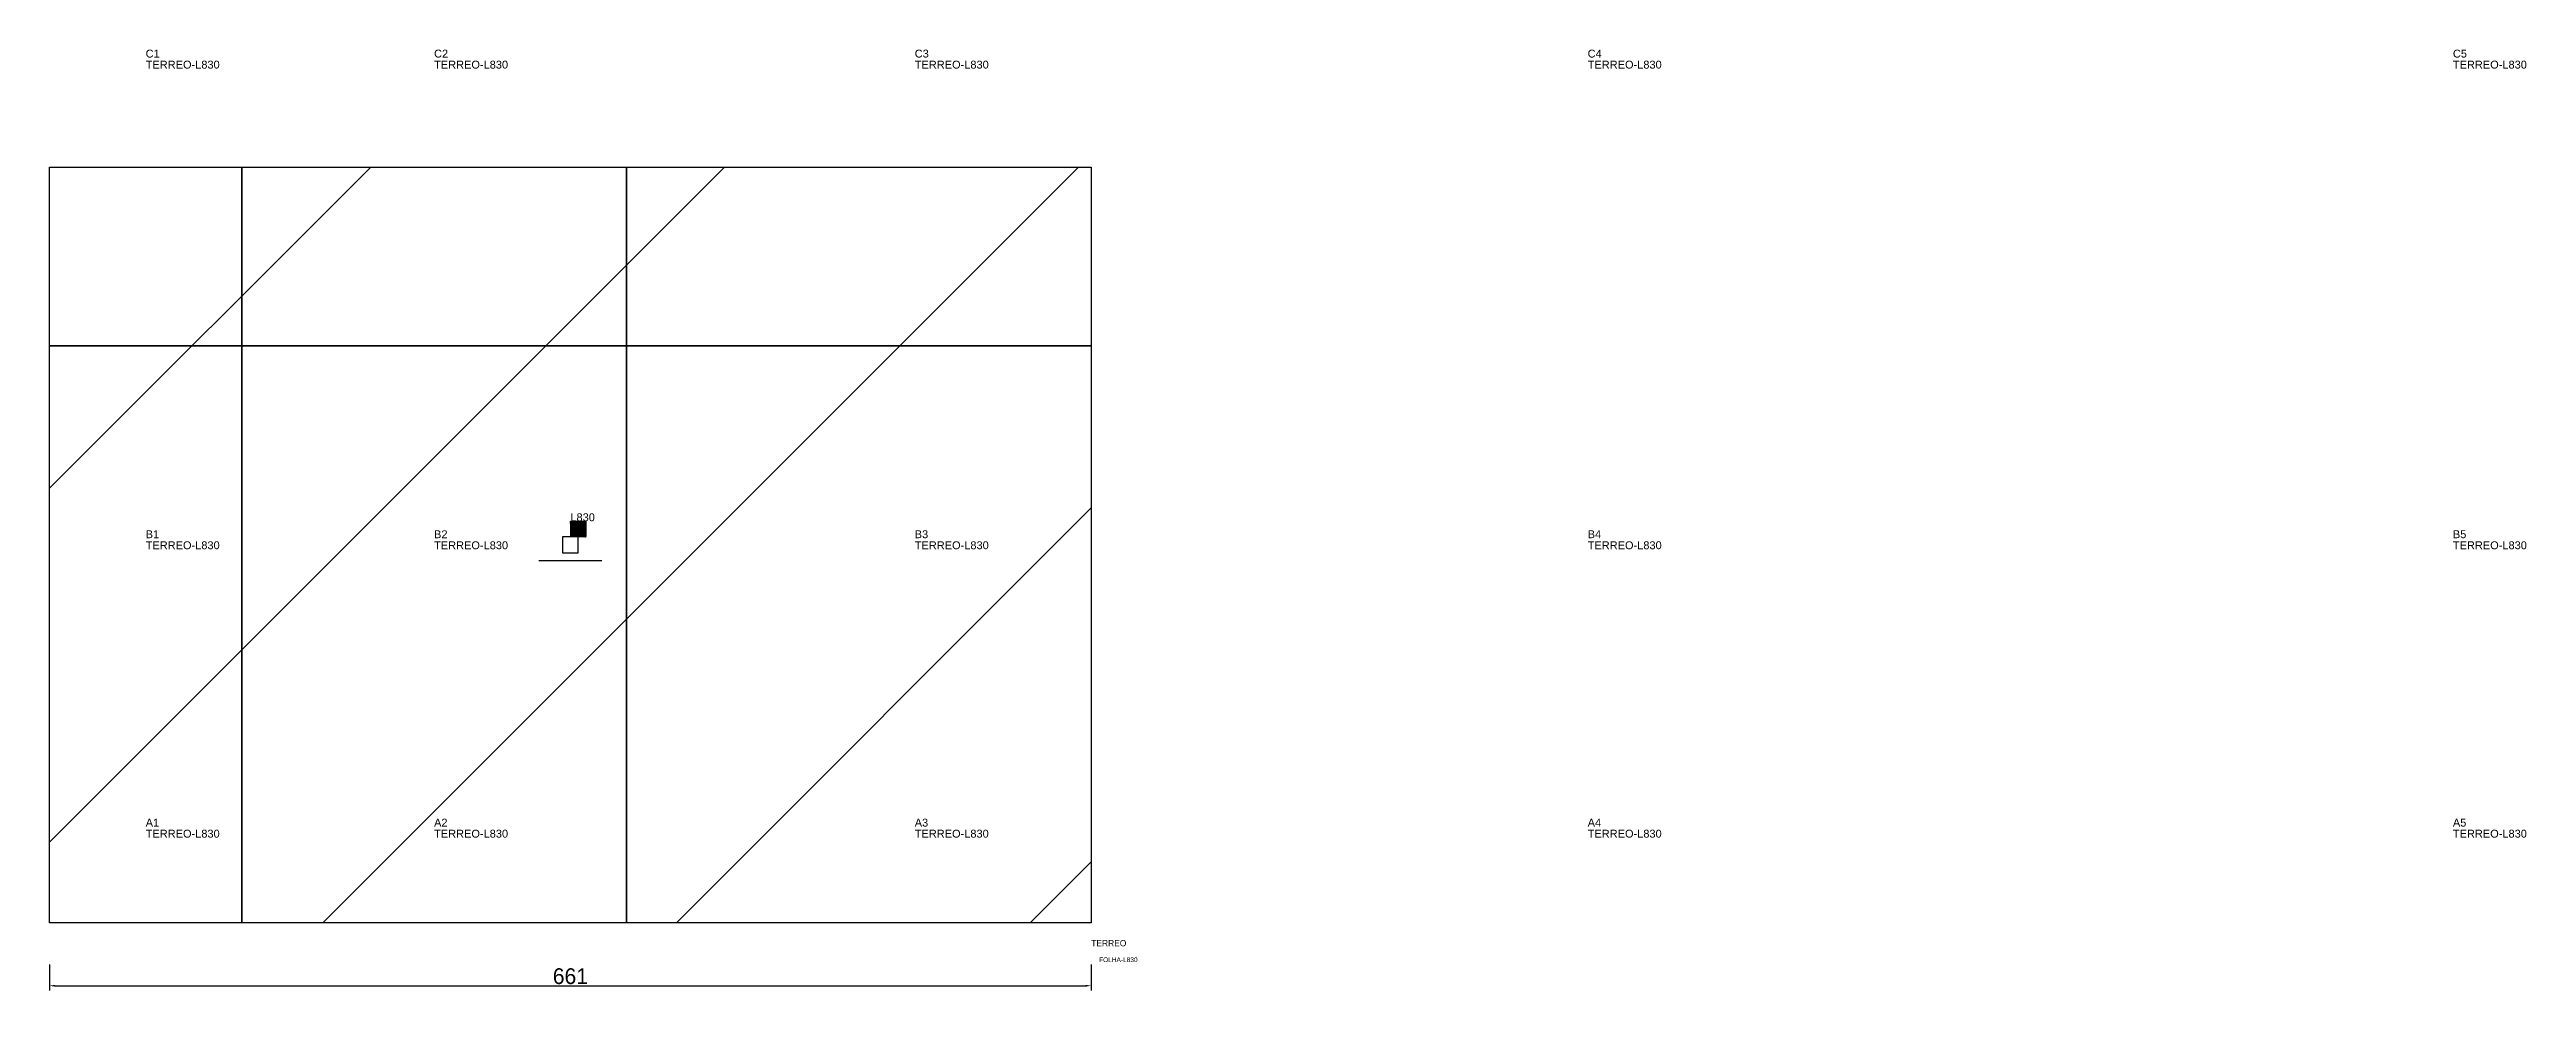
# Model space of a CAD drawing. Header units: metres. Extents: x 222 to 1794, y -321 to 276.
import ezdxf

# ---------------------------------------------------------------- set-up
doc = ezdxf.new("R2010")
doc.units = ezdxf.units.M
for name, color, linetype in [('3', 3, 'CONTINUOUS'), ('AUX00', 7, 'CONTINUOUS'), ('COTA', 241, 'CONTINUOUS'), ('FOLHA', 255, 'CONTINUOUS'), ('Hachura', 251, 'CONTINUOUS'), ('NOMENCLATURA', 7, 'CONTINUOUS'), ('Nível', 160, 'CONTINUOUS'), ('Painéis', 200, 'CONTINUOUS'), ('Pilares', 5, 'CONTINUOUS'), ('REAPROVEITAMENTO', 251, 'CONTINUOUS'), ('SARR_2.2x7', 40, 'CONTINUOUS')]:
    doc.layers.add(name, color=color, linetype=linetype)
doc.styles.add('ARIAL', font='Arial.ttf')
doc.styles.add('STR_STANDARD', font='arial.ttf')
doc.dimstyles.new('EZ DXF', dxfattribs={"dimtxt": 10, "dimasz": 3.5, "dimexe": 3, "dimexo": 1.5, "dimgap": 1, "dimtad": 1, "dimdec": 1, "dimdsep": 46, "dimcen": 2.5, "dimazin": 3, "dimtfac": 1, "dimtmove": 0, "dimatfit": 3})

msp = doc.modelspace()

# ---------------------------------------------------------------- hatches: boundary and pattern name
at = {"layer": 'Hachura'}
h = msp.add_hatch(dxfattribs=at)
h.set_pattern_fill('ANSI31', scale=50)
h.paths.add_polyline_path([(883.2, -278), (222.2, -278), (222.2, 172), (222.2, 201.5), (883.2, 201.5), (883.2, 174)])
h = msp.add_hatch(dxfattribs=at)
h.set_pattern_fill('ANSI31', scale=50)
h.paths.add_polyline_path([(883.2, -278), (222.2, -278), (222.2, 172), (222.2, 201.5), (883.2, 201.5), (883.2, 174)])
at = {"layer": 'Reaproveitamento'}
h = msp.add_hatch(dxfattribs=at)
h.set_pattern_fill('SOLID')
h.paths.add_polyline_path([(552.7, -33.25), (562.7, -33.25), (562.7, -23.25), (552.7, -23.25)])
h = msp.add_hatch(dxfattribs=at)
h.set_pattern_fill('SOLID')
h.paths.add_polyline_path([(552.7, -33.25), (562.7, -33.25), (562.7, -23.25), (552.7, -23.25)])

# ---------------------------------------------------------------- linework, layer by layer
at = {"layer": '3'}
for points in [[(344.2, -278), (344.2, 201.5)], [(344.2, -278), (344.2, 201.5)], [(588.2, -278), (588.2, 201.5)], [(588.2, -278), (588.2, 201.5)], [(222.2, 88), (883.2, 88)], [(222.2, 88), (883.2, 88)]]:
    msp.add_lwpolyline(points, close=True, dxfattribs=at)
at = {"layer": 'Painéis', "color": 200}
for p, q in [((222.2, 172), (222.2, 201.5)), ((222.2, 201.5), (883.2, 201.5)), ((222.2, 172), (222.2, 201.5)), ((222.2, 201.5), (883.2, 201.5)), ((883.2, 201.5), (883.2, 174)), ((883.2, 201.5), (883.2, 174)), ((883.2, 174), (883.2, -278)), ((883.2, 174), (883.2, -278)), ((222.2, -278), (222.2, 172)), ((222.2, -278), (222.2, 172)), ((883.2, -278), (222.2, -278)), ((883.2, -278), (222.2, -278))]:
    msp.add_line(p, q, dxfattribs=at)
at = {"layer": 'Pilares'}
msp.add_lwpolyline([(547.7, -43.25), (557.7, -43.25), (557.7, -33.25), (547.7, -33.25)], close=True, dxfattribs=at)
msp.add_lwpolyline([(547.7, -43.25), (557.7, -43.25), (557.7, -33.25), (547.7, -33.25)], close=True, dxfattribs=at)
at = {"layer": 'SARR_2.2x7'}
msp.add_line((532.7, -48.25), (572.7, -48.25), dxfattribs=at)
msp.add_line((532.7, -48.25), (572.7, -48.25), dxfattribs=at)

# ---------------------------------------------------------------- texts
at = {"layer": '3', "style": 'STR_STANDARD'}
for s, p in [('C1', (283.2, 271)), ('C1', (283.2, 271)), ('C2', (466.2, 271)), ('C2', (466.2, 271)), ('C3', (771.2, 271)), ('C3', (771.2, 271)), ('C4', (1198.2, 271)), ('C4', (1198.2, 271)), ('C5', (1747.2, 271)), ('C5', (1747.2, 271)), ('B1', (283.2, -34)), ('B1', (283.2, -34)), ('B2', (466.2, -34)), ('B2', (466.2, -34)), ('B3', (771.2, -34)), ('B3', (771.2, -34)), ('B4', (1198.2, -34)), ('B4', (1198.2, -34)), ('B5', (1747.2, -34)), ('B5', (1747.2, -34)), ('A1', (283.2, -217)), ('A1', (283.2, -217)), ('A2', (466.2, -217)), ('A2', (466.2, -217)), ('A3', (771.2, -217)), ('A3', (771.2, -217)), ('A4', (1198.2, -217)), ('A4', (1198.2, -217)), ('A5', (1747.2, -217)), ('A5', (1747.2, -217))]:
    msp.add_text(s, height=5, dxfattribs=at).set_placement(p)
at = {"layer": 'AUX00', "style": 'STR_STANDARD'}
for p in [(283.2, 264), (283.2, 264), (466.2, 264), (466.2, 264), (771.2, 264), (771.2, 264), (1198.2, 264), (1198.2, 264), (1747.2, 264), (1747.2, 264), (283.2, -41), (283.2, -41), (466.2, -41), (466.2, -41), (771.2, -41), (771.2, -41), (1198.2, -41), (1198.2, -41), (1747.2, -41), (1747.2, -41), (283.2, -224), (283.2, -224), (466.2, -224), (466.2, -224), (771.2, -224), (771.2, -224), (1198.2, -224), (1198.2, -224), (1747.2, -224), (1747.2, -224)]:
    msp.add_text('TERREO-L830', height=5, dxfattribs=at).set_placement(p)
at = {"layer": 'FOLHA'}
msp.add_text('FOLHA-L830', height=3, dxfattribs=at).set_placement((888.2, -303))
msp.add_text('FOLHA-L830', height=3, dxfattribs=at).set_placement((888.2, -303))
at = {"layer": 'NOMENCLATURA', "insert": (552.7, -18.25), "char_height": 5, "attachment_point": 1, "style": 'ARIAL'}
msp.add_mtext('L830', dxfattribs=at)
msp.add_mtext('L830', dxfattribs=at)
at = {"layer": 'Nível'}
msp.add_text('TERREO', height=4, dxfattribs=at).set_placement((883.2, -293))
msp.add_text('TERREO', height=4, dxfattribs=at).set_placement((883.2, -293))

# ---------------------------------------------------------------- dimensions: what is measured, and where the dimension line sits
at = {"layer": 'COTA'}
msp.add_linear_dim(base=(222.2, -318), p1=(222.2, -303), p2=(883.2, -303), dimstyle='EZ DXF', dxfattribs=at).render()
msp.add_linear_dim(base=(222.2, -318), p1=(222.2, -303), p2=(883.2, -303), dimstyle='EZ DXF', dxfattribs=at).render()

doc.saveas('drawing.dxf')
